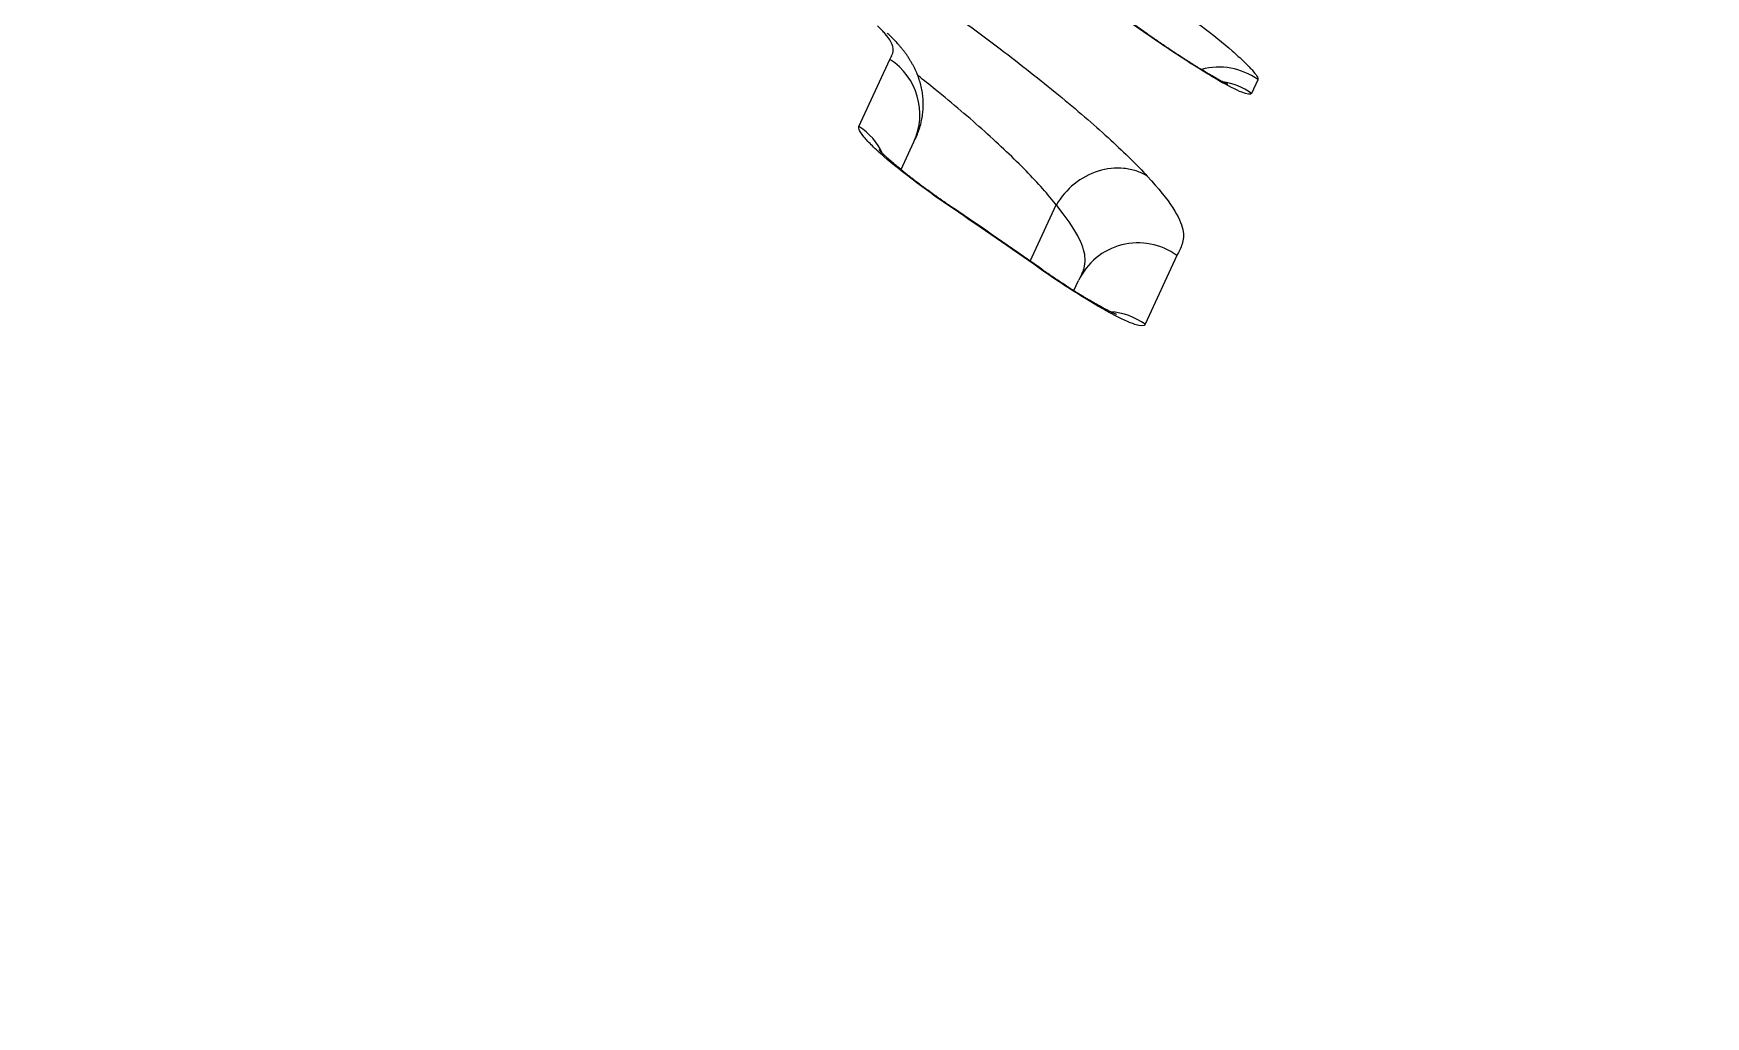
# Model space of a CAD drawing. Header units: millimetres. Extents: x 976 to 9349, y -1578 to 2211.
# Drawn here: x 6027.2686 to 6027.5219, y 660.6721 to 660.8209 of the extents above; entities that cross this region are included whole.
import ezdxf

# ---------------------------------------------------------------- set-up
doc = ezdxf.new("R2010")
doc.units = ezdxf.units.MM
doc.layers.add('Wbudowane', color=175, linetype='Continuous')

# ---------------------------------------------------------------- blocks, each defined once
blk = doc.blocks.new('Z$W@#14502')
for p, q in [((14.5986, 143.16796), (14.60329, 143.17811)), ((14.659, 143.17504), (14.65804, 143.17295)), ((14.60498, 143.16142), (14.60692, 143.16563)), ((14.62452, 143.14757), (14.62848, 143.15607)), ((14.62849, 143.15609), (14.62848, 143.15607)), ((14.64676, 143.14842), (14.64195, 143.13801)), ((14.63115, 143.1431), (14.63186, 143.14462)), ((14.63115, 143.1431), (14.63186, 143.14462)), ((14.63234, 143.14562), (14.63195, 143.1448))]:
    blk.add_line(p, q)
for centre, radius, start, end in [((13.80883, 141.97396), 1.46756, 55.3985, 63.06611), ((13.81259, 141.98035), 1.46022, 55.37769, 63.08421), ((14.26205, 142.60828), 0.75765, 359.98303, 62.80856), ((13.9965, 142.24916), 1.09607, 54.95493, 55.78316), ((14.03066, 142.29877), 1.03592, 54.92651, 55.8029)]:
    blk.add_arc(centre, radius, start, end)
for centre, major_axis, ratio, start_param, end_param in [((14.6365, 143.1738), (-0.00573, -0.00819), 0.000537, 3.038406, 3.141597), ((14.59784, 143.16982), (-0.00908, 0.00419), 0.992025, 3.14139, 4.564209), ((14.65316, 143.16698), (0.00909, -0.00418), 0.994885, 1.375865, 2.274029), ((14.6522, 143.16489), (0.00909, -0.00418), 0.994672, 1.375859, 1.850096), ((14.59316, 143.15968), (-0.00908, 0.00419), 0.990855, 4.013195, 4.564787), ((14.60727, 143.14732), (-0.00562, -0.00827), 0.000539, 3.006143, 3.141736), ((14.64092, 143.1404), (0.00908, -0.00419), 0.992036, 1.375732, 3.137261), ((14.63612, 143.12999), (0.00908, -0.00419), 0.990838, 1.375684, 1.939751)]:
    blk.add_ellipse(centre, major_axis=major_axis, ratio=ratio, start_param=start_param, end_param=end_param)
for points, knots in [([(14.52365, 143.22714), (14.52411, 143.22815), (14.52455, 143.22915), (14.52634, 143.22999), (14.52712, 143.23016), (14.52873, 143.23015), (14.52933, 143.23011), (14.5307, 143.22992), (14.53146, 143.22978), (14.53313, 143.22939), (14.53405, 143.22915), (14.53605, 143.22854), (14.53716, 143.22817), (14.54068, 143.2269), (14.54334, 143.22582), (14.54785, 143.2238), (14.54945, 143.22305), (14.55274, 143.22146), (14.55442, 143.22062), (14.55958, 143.21799), (14.56315, 143.21609), (14.57048, 143.21205), (14.57419, 143.20994), (14.5816, 143.20558), (14.58532, 143.20333), (14.59092, 143.19982), (14.59279, 143.19863), (14.59649, 143.19623), (14.59832, 143.19503), (14.60373, 143.19142), (14.60724, 143.189), (14.61408, 143.18413), (14.61744, 143.18166), (14.62368, 143.17689), (14.62661, 143.17457), (14.63204, 143.17008), (14.63456, 143.16789), (14.63891, 143.16389), (14.64076, 143.16207), (14.64226, 143.16044)], [0, 0, 0, 0, 0.125, 0.125, 0.1875, 0.1875, 0.21875, 0.21875, 0.25, 0.25, 0.28125, 0.28125, 0.3125, 0.3125, 0.375, 0.375, 0.40625, 0.40625, 0.4375, 0.4375, 0.5, 0.5, 0.5625, 0.5625, 0.625, 0.625, 0.65625, 0.65625, 0.6875, 0.6875, 0.75, 0.75, 0.8125, 0.8125, 0.875, 0.875, 0.9375, 0.9375, 1, 1, 1, 1]), ([(14.64471, 143.18739), (14.6467, 143.186), (14.64864, 143.18457), (14.65217, 143.18186), (14.65378, 143.18055), (14.65576, 143.17883), (14.65635, 143.17829), (14.65737, 143.17733), (14.65779, 143.17689), (14.65846, 143.17614), (14.65871, 143.17582), (14.659, 143.17533), (14.65905, 143.17515), (14.659, 143.17504)], [0, 0, 0, 0, 0.25, 0.25, 0.5, 0.5, 0.625, 0.625, 0.75, 0.75, 0.875, 0.875, 1, 1, 1, 1]), ([(14.60329, 143.17811), (14.60352, 143.17862), (14.60384, 143.17907), (14.60374, 143.18012), (14.60361, 143.18053), (14.60309, 143.18133), (14.60287, 143.18163), (14.60227, 143.18233), (14.60189, 143.18272), (14.60142, 143.18317)], [0, 0, 0, 0, 0.5, 0.5, 0.75, 0.75, 0.875, 0.875, 1, 1, 1, 1]), ([(14.60713, 143.16605), (14.60714, 143.16607), (14.60717, 143.16614), (14.60724, 143.16628), (14.60731, 143.16645), (14.6074, 143.16665), (14.60748, 143.16687), (14.60758, 143.16711), (14.60767, 143.16738), (14.60777, 143.16767), (14.60786, 143.16798), (14.60796, 143.16832), (14.60804, 143.16868), (14.60811, 143.16899), (14.60815, 143.16924), (14.60819, 143.16942), (14.60822, 143.16967), (14.60827, 143.17), (14.6083, 143.17041), (14.60833, 143.17083), (14.60834, 143.17127), (14.60833, 143.17172), (14.60831, 143.17218), (14.60826, 143.17263), (14.6082, 143.17309), (14.60812, 143.17355), (14.60803, 143.174), (14.60792, 143.17444), (14.6078, 143.17485), (14.60767, 143.17523), (14.60755, 143.17559), (14.60739, 143.17597), (14.60721, 143.17639), (14.60701, 143.17682), (14.60679, 143.17725), (14.60655, 143.17766), (14.6063, 143.17807), (14.60604, 143.17848), (14.60575, 143.17889), (14.60545, 143.1793), (14.60514, 143.1797), (14.60482, 143.18007), (14.60449, 143.18046), (14.60413, 143.18085), (14.60379, 143.18121), (14.60351, 143.18149), (14.60325, 143.18175), (14.60304, 143.18196), (14.60292, 143.18206), (14.60289, 143.1821)], [0, 0, 0, 0, 0.008675, 0.026006, 0.043734, 0.061908, 0.080576, 0.099788, 0.119587, 0.140013, 0.161097, 0.182855, 0.205286, 0.228366, 0.239005, 0.249145, 0.259434, 0.280153, 0.301409, 0.323234, 0.345495, 0.368065, 0.390829, 0.413701, 0.43662, 0.459555, 0.482497, 0.505458, 0.528464, 0.54741, 0.567241, 0.587235, 0.61228, 0.637388, 0.662599, 0.688008, 0.713774, 0.740103, 0.767251, 0.795517, 0.825239, 0.850713, 0.875948, 0.909611, 0.937287, 0.954589, 0.973846, 0.992971, 1, 1, 1, 1]), ([(14.65804, 143.17295), (14.65793, 143.17272), (14.65743, 143.17279), (14.65572, 143.17347), (14.6545, 143.1741), (14.6523, 143.17536), (14.65149, 143.17585), (14.64979, 143.17689), (14.64891, 143.17745), (14.64705, 143.17865), (14.64609, 143.17929), (14.64416, 143.18059), (14.64319, 143.18126), (14.64221, 143.18195)], [0, 0, 0, 0, 0.25, 0.25, 0.5, 0.5, 0.625, 0.625, 0.75, 0.75, 0.875, 0.875, 1, 1, 1, 1]), ([(14.65444, 143.17436), (14.65444, 143.17436), (14.65445, 143.17436), (14.65444, 143.17436), (14.65442, 143.17437), (14.65438, 143.17438), (14.65433, 143.17441), (14.65426, 143.17444), (14.65417, 143.17448), (14.65407, 143.17453), (14.65394, 143.17459), (14.6538, 143.17466), (14.65365, 143.17474), (14.65347, 143.17483), (14.65328, 143.17493), (14.65307, 143.17505), (14.65285, 143.17517), (14.65261, 143.1753), (14.65235, 143.17545), (14.65208, 143.1756), (14.6518, 143.17577), (14.6515, 143.17594), (14.65119, 143.17613), (14.65087, 143.17632), (14.65053, 143.17652), (14.65018, 143.17674), (14.64982, 143.17696), (14.64945, 143.17719), (14.64908, 143.17743), (14.64869, 143.17767), (14.6483, 143.17792), (14.6479, 143.17818), (14.64749, 143.17844), (14.64707, 143.17872), (14.64665, 143.17899), (14.64622, 143.17928), (14.64578, 143.17957), (14.64534, 143.17986), (14.64491, 143.18015), (14.64447, 143.18045), (14.64402, 143.18076), (14.64357, 143.18107), (14.64312, 143.18138), (14.64267, 143.18169), (14.64239, 143.18188), (14.64224, 143.18199)], [0, 0, 0, 0, 0.014589, 0.029638, 0.045195, 0.061301, 0.077992, 0.0953, 0.113242, 0.132472, 0.151579, 0.171357, 0.191764, 0.212767, 0.234331, 0.256414, 0.278971, 0.301959, 0.325329, 0.349032, 0.373297, 0.397106, 0.421436, 0.446205, 0.471341, 0.496768, 0.522413, 0.548198, 0.57405, 0.599977, 0.625739, 0.651799, 0.678162, 0.70476, 0.731519, 0.758365, 0.785223, 0.811998, 0.838699, 0.865389, 0.892379, 0.919503, 0.946723, 0.974, 1, 1, 1, 1]), ([(14.62848, 143.15607), (14.62727, 143.15762), (14.62573, 143.15934), (14.62208, 143.16309), (14.61994, 143.16512), (14.61533, 143.16926), (14.61282, 143.17139), (14.60928, 143.17426), (14.60841, 143.17496), (14.60751, 143.17567)], [0, 0, 0, 0, 0.301243, 0.301243, 0.602486, 0.602486, 0.903729, 0.903729, 1, 1, 1, 1]), ([(14.61284, 143.15551), (14.61083, 143.15688), (14.60887, 143.15828), (14.60532, 143.16096), (14.6037, 143.16225), (14.60173, 143.16397), (14.60113, 143.16451), (14.60013, 143.16549), (14.59972, 143.16593), (14.59907, 143.16671), (14.59883, 143.16705), (14.59857, 143.1676), (14.59854, 143.16781), (14.5986, 143.16796)], [0, 0, 0, 0, 0.25, 0.25, 0.5, 0.5, 0.625, 0.625, 0.75, 0.75, 0.875, 0.875, 1, 1, 1, 1]), ([(14.61289, 143.15559), (14.61276, 143.15568), (14.6125, 143.15585), (14.61208, 143.15615), (14.61163, 143.15645), (14.61119, 143.15676), (14.61076, 143.15707), (14.61032, 143.15738), (14.60989, 143.15768), (14.60947, 143.15799), (14.60905, 143.15829), (14.60864, 143.15859), (14.60824, 143.15889), (14.60784, 143.15919), (14.60745, 143.15948), (14.60707, 143.15977), (14.6067, 143.16006), (14.60633, 143.16034), (14.60597, 143.16062), (14.60563, 143.16089), (14.6053, 143.16116), (14.60498, 143.16142), (14.60467, 143.16167), (14.60437, 143.16191), (14.60409, 143.16215), (14.60382, 143.16238), (14.60357, 143.16259), (14.60334, 143.1628), (14.60311, 143.163), (14.6029, 143.16318), (14.60271, 143.16336), (14.60253, 143.16353), (14.60237, 143.16368), (14.60222, 143.16382), (14.60209, 143.16395), (14.60198, 143.16406), (14.60189, 143.16415), (14.60182, 143.16423), (14.60176, 143.1643), (14.60171, 143.16435), (14.60167, 143.16439), (14.60165, 143.16441), (14.60164, 143.16442), (14.60164, 143.16442), (14.60164, 143.16442)], [0, 0, 0, 0, 0.0226291, 0.0497243, 0.0769, 0.1041127, 0.1313104, 0.1584407, 0.1854592, 0.2123427, 0.2395206, 0.266421, 0.2932041, 0.3199128, 0.3465901, 0.3732787, 0.4000082, 0.4268197, 0.4536702, 0.4795486, 0.5057315, 0.5317708, 0.5576325, 0.583281, 0.6086789, 0.6337873, 0.6585665, 0.6829696, 0.7065723, 0.7308466, 0.7547661, 0.7782339, 0.8011611, 0.8234658, 0.8450756, 0.8659303, 0.8859839, 0.905211, 0.9240186, 0.9434254, 0.9622399, 0.9804284, 0.9979898, 1, 1, 1, 1]), ([(14.64226, 143.16044), (14.64174, 143.16076), (14.64119, 143.16102), (14.63999, 143.16141), (14.63936, 143.16155), (14.63745, 143.16174), (14.63611, 143.16159), (14.63354, 143.16078), (14.63229, 143.16011), (14.63012, 143.15836), (14.62919, 143.15729), (14.62849, 143.15609)], [0, 0, 0, 0, 0.125, 0.125, 0.25, 0.25, 0.5, 0.5, 0.75, 0.75, 1, 1, 1, 1]), ([(14.64226, 143.16044), (14.644, 143.15855), (14.64526, 143.15697), (14.64698, 143.15431), (14.64745, 143.15324), (14.64782, 143.15147), (14.64774, 143.15077), (14.64734, 143.14954), (14.64702, 143.149), (14.64676, 143.14842)], [0, 0, 0, 0, 0.25, 0.25, 0.5, 0.5, 0.75, 0.75, 1, 1, 1, 1]), ([(14.63236, 143.14564), (14.63269, 143.14636), (14.63296, 143.14716), (14.63273, 143.1491), (14.63241, 143.15012), (14.63104, 143.15268), (14.63001, 143.15422), (14.62849, 143.15609)], [0, 0, 0, 0, 0.4026, 0.4026, 0.7013, 0.7013, 1, 1, 1, 1]), ([(14.64195, 143.13801), (14.64182, 143.13771), (14.64128, 143.13771), (14.63952, 143.13826), (14.63828, 143.13883), (14.63604, 143.14003), (14.63522, 143.14049), (14.6335, 143.1415), (14.63261, 143.14205), (14.63074, 143.14323), (14.62977, 143.14386), (14.62784, 143.14515), (14.62686, 143.14582), (14.62588, 143.14651)], [0, 0, 0, 0, 0.25, 0.25, 0.5, 0.5, 0.625, 0.625, 0.75, 0.75, 0.875, 0.875, 1, 1, 1, 1]), ([(14.6376, 143.1395), (14.6376, 143.1395), (14.6376, 143.1395), (14.63759, 143.1395), (14.63756, 143.13951), (14.63751, 143.13953), (14.63746, 143.13955), (14.63738, 143.13958), (14.63729, 143.13962), (14.63718, 143.13967), (14.63706, 143.13973), (14.63691, 143.13979), (14.63675, 143.13987), (14.63657, 143.13996), (14.63637, 143.14006), (14.63616, 143.14017), (14.63593, 143.14028), (14.63569, 143.14041), (14.63543, 143.14055), (14.63516, 143.1407), (14.63488, 143.14086), (14.63458, 143.14103), (14.63426, 143.14121), (14.63394, 143.14139), (14.63359, 143.14159), (14.63324, 143.1418), (14.63288, 143.14202), (14.63251, 143.14224), (14.63214, 143.14247), (14.63175, 143.14271), (14.63136, 143.14296), (14.63096, 143.14321), (14.63055, 143.14348), (14.63013, 143.14375), (14.62971, 143.14402), (14.62928, 143.1443), (14.62885, 143.14458), (14.62842, 143.14487), (14.62799, 143.14516), (14.62755, 143.14546), (14.62711, 143.14576), (14.62667, 143.14607), (14.62627, 143.14635), (14.62604, 143.14651), (14.62593, 143.14658)], [0, 0, 0, 0, 0.003423, 0.019734, 0.036533, 0.053862, 0.07174, 0.089594, 0.108404, 0.127886, 0.148041, 0.168854, 0.1903, 0.212347, 0.234956, 0.258081, 0.281674, 0.305681, 0.330109, 0.354015, 0.378585, 0.403729, 0.429372, 0.455432, 0.481828, 0.508473, 0.535281, 0.56218, 0.58894, 0.61576, 0.642998, 0.670576, 0.698414, 0.726431, 0.754546, 0.782673, 0.810716, 0.838607, 0.866793, 0.895171, 0.923698, 0.952331, 0.981027, 1, 1, 1, 1])]:
    blk.add_open_spline(points, degree=3, knots=knots)

msp = doc.modelspace()

# ---------------------------------------------------------------- block references
at = {"layer": 'Wbudowane'}
msp.add_blockref('Z$W@#14502', (6012.79506, 517.63888), dxfattribs=at)

doc.saveas('drawing.dxf')
